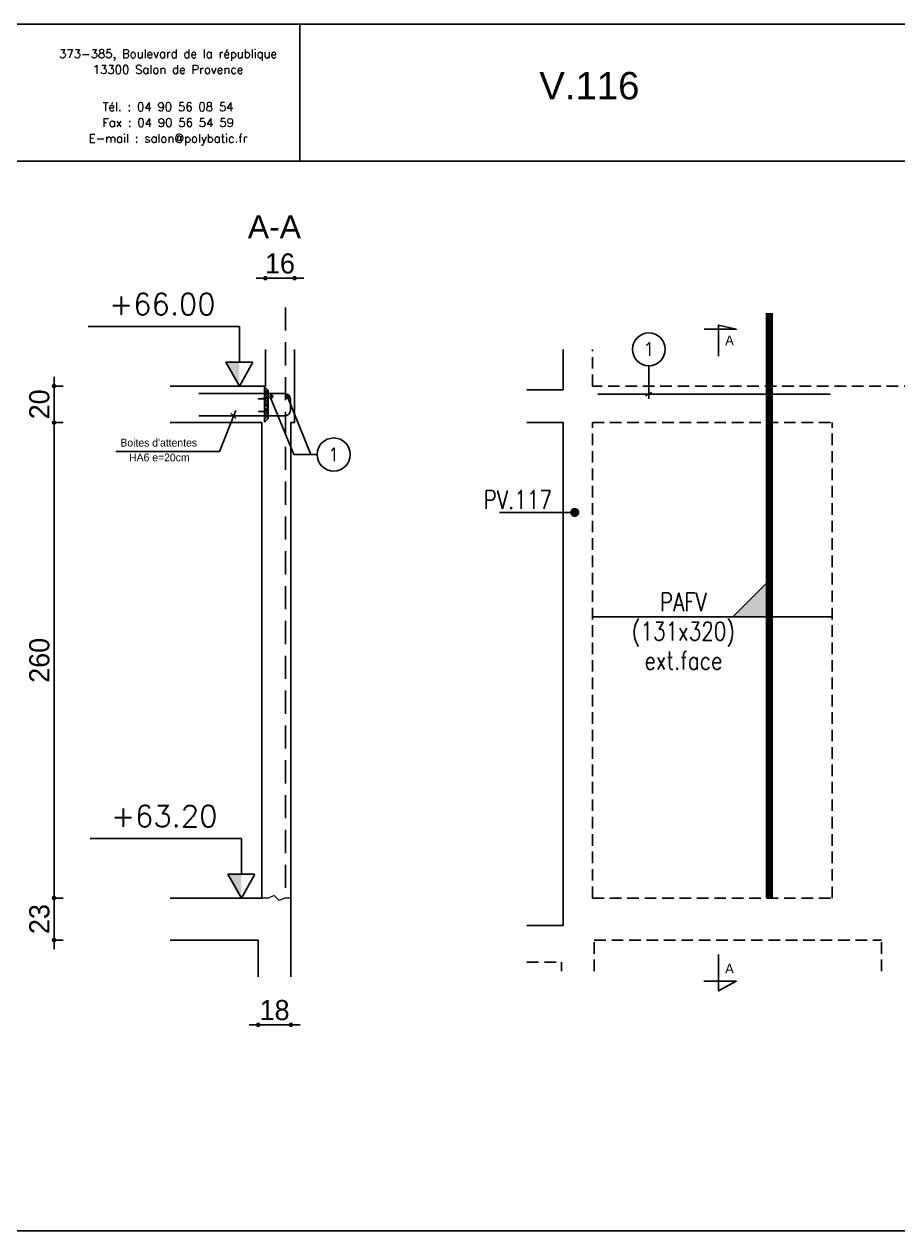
# Model space of a CAD drawing. Header units: metres. Extents: x -5618 to 118954, y -306 to 4637.
# Drawn here: x 27969 to 28447, y 914 to 1574 of the extents above; entities that cross this region are included whole.
import ezdxf
from ezdxf.enums import TextEntityAlignment as Align

# ---------------------------------------------------------------- set-up
doc = ezdxf.new("R2010")
doc.units = ezdxf.units.M
doc.linetypes.add('CACHE', pattern=[9.525, 6.35, -3.175])
doc.linetypes.add('CACHEX2', pattern=[19.05, 12.7, -6.35])
for name, color, linetype in [('COTATION', 1, 'Continuous'), ('GO-CARTOUCHE', 7, 'Continuous'), ('GO-FER-HA', 140, 'Continuous'), ('GO-TEXTE', 9, 'Continuous'), ('K_ENT_M_Building_V.76', 7, 'Continuous'), ('STR_COTATION', 1, 'Continuous'), ('STR_STA', 30, 'Continuous'), ('STR_TS', 22, 'Continuous'), ('STR_TS_TXT', 7, 'Continuous'), ('STR_VOI-POT', 6, 'Continuous')]:
    doc.layers.add(name, color=color, linetype=linetype)
doc.layers.add('Kofragna_forma', color=7, linetype='Continuous', lineweight=70)
doc.styles.add('ARIAL', font='ARIAL.TTF')
doc.styles.add('GrDimensions', font='simplex.shx')
doc.styles.add('Lucida', font='LSANSI.TTF')
doc.styles.add('schéma', font='simplex.shx')
doc.styles.add('TEXTE', font='romans.shx')
doc.styles.add('TEXTE TS', font='romans.shx', dxfattribs={"width": 0.7, "oblique": 15})
doc.styles.add('TEXTEBA', font='ARIAL.TTF')
doc.dimstyles.new('COUPE-20', dxfattribs={"dimscale": 0.5, "dimtxt": 22, "dimasz": 5, "dimexe": 0.05, "dimexo": 0, "dimgap": 5, "dimtad": 1, "dimdec": 0, "dimdsep": 46, "dimtxsty": 'Standard', "dimblk1": 'DOT', "dimblk2": 'DOT', "dimsah": 1, "dimcen": 0, "dimdle": 150, "dimclrd": 1, "dimclre": 1, "dimclrt": 7, "dimadec": 0, "dimazin": 0, "dimtfac": 1, "dimtdec": 0, "dimtix": 1, "dimtmove": 2, "dimatfit": 3, "dimldrblk": 'DOT', "dimfxl": 0, "dimtvp": 1, "dimtolj": 1, "dimtzin": 0, "dimarcsym": 0})

# ---------------------------------------------------------------- blocks, each defined once
blk = doc.blocks.new('_DOT')
at = {"color": 0, "linetype": 'ByBlock'}
blk.add_line((-0.5, 0), (-1, 0), dxfattribs=at)
at = {"color": 0, "linetype": 'ByBlock', "const_width": 0.5}
blk.add_lwpolyline([(-0.25, 0, 1), (0.25, 0, 1)], format="xyb", close=True, dxfattribs=at)
blk = doc.blocks.new('*D903')
at = {"layer": 'COTATION', "color": 1, "lineweight": -2, "ltscale": 4.5}
for p, q in [((27990.68, 1095.79), (27985.65, 1095.79)), ((27985.68, 1098.29), (27985.68, 1100.79)), ((27985.68, 1072.79), (27985.68, 1095.79)), ((27990.68, 1072.79), (27985.65, 1072.79)), ((27985.68, 1070.29), (27985.68, 1067.79))]:
    blk.add_line(p, q, dxfattribs=at)
at = {"layer": 'DEFPOINTS', "color": 0, "lineweight": -3, "ltscale": 4.5}
for p in [(27985.68, 1095.79), (28049.24, 1095.79), (28049.24, 1072.79)]:
    blk.add_point(p, dxfattribs=at)
at = {"layer": 'COTATION', "color": 1, "lineweight": -2, "ltscale": 4.5, "xscale": 2.5, "yscale": 2.5, "zscale": 2.5}
for p, rotation in [((27985.68, 1095.79), 270), ((27985.68, 1072.79), 90)]:
    blk.add_blockref('_DOT', p, dxfattribs=dict(at, rotation=rotation))
at = {"layer": 'COTATION', "color": 7, "lineweight": -3, "ltscale": 4.5, "insert": (27977.68, 1084.29), "char_height": 11, "attachment_point": 5, "rotation": 90}
blk.add_mtext('\\A1;23', dxfattribs=at)
blk = doc.blocks.new('*D904')
at = {"layer": 'COTATION', "color": 1, "lineweight": -2, "ltscale": 4.5}
for p, q in [((27990.68, 1355.79), (27985.65, 1355.79)), ((27985.68, 1098.29), (27985.68, 1353.29)), ((27990.68, 1095.79), (27985.65, 1095.79))]:
    blk.add_line(p, q, dxfattribs=at)
at = {"layer": 'DEFPOINTS', "color": 0, "lineweight": -3, "ltscale": 4.5}
for p in [(27985.68, 1355.79), (28049.24, 1355.79), (28049.24, 1095.79)]:
    blk.add_point(p, dxfattribs=at)
at = {"layer": 'COTATION', "color": 1, "lineweight": -2, "ltscale": 4.5, "xscale": 2.5, "yscale": 2.5, "zscale": 2.5}
for p, rotation in [((27985.68, 1355.79), 90), ((27985.68, 1095.79), 270)]:
    blk.add_blockref('_DOT', p, dxfattribs=dict(at, rotation=rotation))
at = {"layer": 'COTATION', "color": 7, "lineweight": -3, "ltscale": 4.5, "insert": (27977.68, 1225.79), "char_height": 11, "attachment_point": 5, "rotation": 90}
blk.add_mtext('\\A1;260', dxfattribs=at)
blk = doc.blocks.new('*D905')
at = {"layer": 'COTATION', "color": 1, "lineweight": -2, "ltscale": 4.5}
for p, q in [((27985.68, 1378.29), (27985.68, 1380.79)), ((27990.68, 1375.79), (27985.65, 1375.79)), ((27985.68, 1355.79), (27985.68, 1375.79)), ((27990.68, 1355.79), (27985.65, 1355.79)), ((27985.68, 1353.29), (27985.68, 1350.79))]:
    blk.add_line(p, q, dxfattribs=at)
at = {"layer": 'DEFPOINTS', "color": 0, "lineweight": -3, "ltscale": 4.5}
for p in [(27985.68, 1375.79), (28049.24, 1375.79), (28049.24, 1355.79)]:
    blk.add_point(p, dxfattribs=at)
at = {"layer": 'COTATION', "color": 1, "lineweight": -2, "ltscale": 4.5, "xscale": 2.5, "yscale": 2.5, "zscale": 2.5}
for p, rotation in [((27985.68, 1375.79), 270), ((27985.68, 1355.79), 90)]:
    blk.add_blockref('_DOT', p, dxfattribs=dict(at, rotation=rotation))
at = {"layer": 'COTATION', "color": 7, "lineweight": -3, "ltscale": 4.5, "insert": (27977.68, 1365.79), "char_height": 11, "attachment_point": 5, "rotation": 90}
blk.add_mtext('\\A1;20', dxfattribs=at)
blk = doc.blocks.new('stab')
at = {"layer": 'STR_STA'}
h = blk.add_hatch(dxfattribs=at)
h.set_pattern_fill('ANSI31', color=9, scale=6.075, angle=-540, style=0)
h.set_pattern_definition([(315, (-54992.6584, 395894.73794), (-0.536959212, -0.536959212), [])])
h.paths.add_polyline_path([(8.55, 0), (6.53, -2.03), (4.9, -2.03), (4.9, 0)])
h.paths.add_polyline_path([(4.9, 0), (4.9, -2.03), (1.75, -2.03), (1.95, 0)])
h.paths.add_polyline_path([(1.41, 0), (1.73, -2.03), (-8.03, -2.03), (-7.82, 0)])
h.paths.add_polyline_path([(-8.11, -1.56), (-9.67, 0), (-8.25, 0)])
at = {"layer": 'STR_STA', "color": 1}
blk.add_lwpolyline([(-5.93, 36.01), (-5.93, 0.57), (-5.93, -11.07, 0.414214), (-2.89, -14.1), (3.18, -14.1, 0.414214), (6.22, -11.07), (6.22, 36.01)], format="xyb", dxfattribs=at)
blk.add_lwpolyline([(-7.65, -2.03), (-9.67, 0), (9.67, 0), (7.65, -2.03)], close=True, dxfattribs=at)
blk.add_lwpolyline([(-3.88, 0), (-3.68, -2.22), (-3.09, 3.47), (-3.09, 0), (3.09, 0), (3.42, -2.09), (3.94, 3.21), (3.94, 0)], dxfattribs=at)
at = {"layer": 'STR_STA', "color": 6, "linetype": 'Continuous', "const_width": 1.2}
for points in [[(-3.75, -3.69, -1), (-4.95, -3.69, -1)], [(-3.64, -12.3, -1), (-4.84, -12.3, -1)]]:
    blk.add_lwpolyline(points, format="xyb", close=True, dxfattribs=at)
blk = doc.blocks.new('*D906')
at = {"layer": 'DEFPOINTS', "color": 0, "lineweight": -3, "ltscale": 4.5}
for p in [(28101.24, 1434.77), (28101.24, 1395.79, 187.69), (28117.24, 1395.79, 187.69)]:
    blk.add_point(p, dxfattribs=at)
at = {"layer": 'STR_COTATION', "color": 1, "lineweight": -2, "ltscale": 4.5}
for p, q in [((28098.74, 1434.77), (28096.24, 1434.77)), ((28101.24, 1434.78), (28101.24, 1434.8)), ((28117.24, 1434.77), (28101.24, 1434.77)), ((28117.24, 1434.78), (28117.24, 1434.8)), ((28119.74, 1434.77), (28122.24, 1434.77))]:
    blk.add_line(p, q, dxfattribs=at)
at = {"layer": 'STR_COTATION', "color": 1, "lineweight": -2, "ltscale": 4.5, "xscale": 2.5, "yscale": 2.5, "zscale": 2.5}
blk.add_blockref('_DOT', (28101.24, 1434.77), dxfattribs=at)
at = {"layer": 'STR_COTATION', "color": 1, "lineweight": -2, "ltscale": 4.5, "xscale": 2.5, "yscale": 2.5, "zscale": 2.5, "rotation": 180}
blk.add_blockref('_DOT', (28117.24, 1434.77), dxfattribs=at)
at = {"layer": 'STR_COTATION', "color": 7, "lineweight": -3, "ltscale": 4.5, "insert": (28109.24, 1442.77), "char_height": 11, "attachment_point": 5}
blk.add_mtext('\\A1;16', dxfattribs=at)
blk = doc.blocks.new('*D907')
at = {"layer": 'DEFPOINTS', "color": 0, "lineweight": -3, "ltscale": 4.5}
for p in [(28097.34, 1060.32, 187.69), (28115.24, 1060.32, 187.69), (28097.34, 1026.46)]:
    blk.add_point(p, dxfattribs=at)
at = {"layer": 'STR_COTATION', "color": 1, "lineweight": -2, "ltscale": 4.5}
for p, q in [((28094.84, 1026.46), (28092.34, 1026.46)), ((28115.24, 1026.46), (28097.34, 1026.46)), ((28097.34, 1026.44), (28097.34, 1026.43)), ((28115.24, 1026.44), (28115.24, 1026.43)), ((28117.74, 1026.46), (28120.24, 1026.46))]:
    blk.add_line(p, q, dxfattribs=at)
at = {"layer": 'STR_COTATION', "color": 1, "lineweight": -2, "ltscale": 4.5, "xscale": 2.5, "yscale": 2.5, "zscale": 2.5}
blk.add_blockref('_DOT', (28097.34, 1026.46), dxfattribs=at)
at = {"layer": 'STR_COTATION', "color": 1, "lineweight": -2, "ltscale": 4.5, "xscale": 2.5, "yscale": 2.5, "zscale": 2.5, "rotation": 180}
blk.add_blockref('_DOT', (28115.24, 1026.46), dxfattribs=at)
at = {"layer": 'STR_COTATION', "color": 7, "lineweight": -3, "ltscale": 4.5, "insert": (28106.29, 1034.46), "char_height": 11, "attachment_point": 5}
blk.add_mtext('\\A1;18', dxfattribs=at)
blk = doc.blocks.new('mrega')
at = {"layer": 'STR_TS_TXT', "style": 'TEXTE TS', "width": 0.8}
for tag, p in [('ST10', (14.48, 0)), ('DIM', (14.48, -16)), ('NOTE', (14.48, -32))]:
    blk.add_attdef(tag, text='', height=10, dxfattribs=at).set_placement(p, align=Align.CENTER)
blk = doc.blocks.new('A$C6F247267')
blk.add_hatch(color=256).paths.add_polyline_path([(0, -0.2), (-0.2, 0), (0, 0)])
blk.add_lwpolyline([(-0.2, 0), (0, 0), (0, -0.2), (-0.2, 0)])
blk = doc.blocks.new('ime')
at = {"layer": 'COTATION', "const_width": 2.5}
blk.add_lwpolyline([(1.25, 0, -1), (-1.25, 0, -1)], format="xyb", close=True, dxfattribs=at)
at = {"layer": 'COTATION'}
blk.add_lwpolyline([(41.09, 0), (0, 0)], dxfattribs=at)
at = {"layer": 'COTATION', "color": 7, "style": 'TEXTE TS', "width": 0.8}
blk.add_attdef('NAME', (9.08, 2), '', height=10, dxfattribs=at)

msp = doc.modelspace()

# ---------------------------------------------------------------- linework, layer by layer
at = {"color": 7, "linetype": 'Continuous', "lineweight": -3}
for p, q in [((28094.41, 1388.79, 187.69), (28079.66, 1388.79, 187.69)), ((28087.04, 1375.79, 187.69), (28079.66, 1388.79, 187.69)), ((28094.41, 1388.79, 187.69), (28079.66, 1388.79, 187.69)), ((28087.04, 1375.79, 187.69), (28079.66, 1388.79, 187.69)), ((28087.04, 1375.79, 187.69), (28094.41, 1388.79, 187.69)), ((28087.04, 1375.79, 187.69), (28094.41, 1388.79, 187.69)), ((28095.47, 1108.79, 187.69), (28080.72, 1108.79, 187.69)), ((28088.1, 1095.79, 187.69), (28080.72, 1108.79, 187.69)), ((28095.47, 1108.79, 187.69), (28080.72, 1108.79, 187.69)), ((28088.1, 1095.79, 187.69), (28080.72, 1108.79, 187.69)), ((28088.1, 1095.79, 187.69), (28095.47, 1108.79, 187.69)), ((28088.1, 1095.79, 187.69), (28095.47, 1108.79, 187.69))]:
    msp.add_line(p, q, dxfattribs=at)
msp.add_lwpolyline([(27893.51, 1573.71), (27893.51, 913.78), (28843.42, 913.78), (28843.42, 1573.71)], close=True)
for points in [[(28120.16, 1573.71), (28120.16, 1498.77)], [(28843.42, 1498.77), (27893.51, 1498.77)]]:
    msp.add_lwpolyline(points)
at = {"lineweight": 18, "elevation": 187.69}
msp.add_lwpolyline([(28115.24, 1095.79), (28111.78, 1095.79), (28108.75, 1094.36), (28106.01, 1097.13), (28102.85, 1095.79), (28099.24, 1095.79)], dxfattribs=at)
at = {"color": 7, "linetype": 'Continuous', "lineweight": -3}
for points in [[(28079.66, 1388.79, 187.69), (28087.04, 1375.79, 187.69), (28087.04, 1388.76, 187.69)], [(28079.66, 1388.79, 187.69), (28087.04, 1375.79, 187.69), (28087.04, 1388.76, 187.69)], [(28080.72, 1108.79, 187.69), (28088.1, 1095.79, 187.69), (28088.1, 1108.75, 187.69)], [(28080.72, 1108.79, 187.69), (28088.1, 1095.79, 187.69), (28088.1, 1108.75, 187.69)]]:
    msp.add_solid(points, dxfattribs=at)
at = {"layer": 'GO-CARTOUCHE', "color": 2, "ltscale": 3}
msp.add_line((28082.43, 1360.98, 187.69), (28085.24, 1358.01, 187.69), dxfattribs=at)
at = {"layer": 'GO-CARTOUCHE', "color": 2, "ltscale": 3, "elevation": 187.69}
msp.add_lwpolyline([(28085.03, 1362.49), (28076.07, 1340.08), (28019.37, 1340.08)], dxfattribs=at)
at = {"layer": 'GO-FER-HA', "elevation": 187.69}
msp.add_lwpolyline([(28311.03, 1386.91, 512.322006), (28310.96, 1386.91), (28310.96, 1369.04), (28310.96, 1371.44), (28309.26, 1370.54), (28312.65, 1372.34)], format="xyb", dxfattribs=at)
for points in [[(28103.94, 1369.96), (28116.82, 1338.32), (28129.56, 1338.32)], [(28113.27, 1369.96), (28126.15, 1338.32), (28129.56, 1338.32)]]:
    msp.add_lwpolyline(points, dxfattribs=at)
at = {"layer": 'GO-FER-HA'}
msp.add_circle((28138.62, 1338.32, 187.69), 9.06, dxfattribs=at)
at = {"layer": 'GO-TEXTE', "elevation": 187.69, "flags": 128}
for points in [[(28341.16, 1406.86), (28358.8, 1406.85), (28349.13, 1409.14), (28349.12, 1392.22)], [(28341.13, 1050.28), (28358.78, 1050.28), (28349.1, 1045), (28349.1, 1064.92)]]:
    msp.add_lwpolyline(points, dxfattribs=at)
at = {"layer": 'K_ENT_M_Building_V.76', "color": 30, "linetype": 'Continuous', "lineweight": -3}
for p, q in [((28080.54, 1408.29, 187.69), (28004.4, 1408.29, 187.69)), ((28080.54, 1408.29, 187.69), (28004.4, 1408.29, 187.69)), ((28087.04, 1408.29, 187.69), (28080.54, 1408.29, 187.69)), ((28087.04, 1408.29, 187.69), (28080.54, 1408.29, 187.69)), ((28087.04, 1388.79, 187.69), (28087.04, 1408.29, 187.69)), ((28087.04, 1388.79, 187.69), (28087.04, 1408.29, 187.69)), ((28081.6, 1128.29, 187.69), (28005.45, 1128.29, 187.69)), ((28081.6, 1128.29, 187.69), (28005.45, 1128.29, 187.69)), ((28088.1, 1128.29, 187.69), (28081.6, 1128.29, 187.69)), ((28088.1, 1128.29, 187.69), (28081.6, 1128.29, 187.69)), ((28088.1, 1108.79, 187.69), (28088.1, 1128.29, 187.69)), ((28088.1, 1108.79, 187.69), (28088.1, 1128.29, 187.69))]:
    msp.add_line(p, q, dxfattribs=at)
at = {"layer": 'Kofragna_forma', "color": 4, "lineweight": -3}
for p, q in [((28101.24, 1375.79, 187.69), (28101.24, 1395.79, 187.69)), ((28264.13, 1373.79, 187.69), (28264.13, 1395.79, 187.69)), ((28049.24, 1375.79, 187.69), (28101.24, 1375.79, 187.69)), ((28244.34, 1373.79, 187.69), (28264.13, 1373.79, 187.69)), ((28099.24, 1355.79, 187.69), (28049.24, 1355.79, 187.69)), ((28099.24, 1095.79, 187.69), (28099.24, 1355.79, 187.69)), ((28115.24, 1355.79, 187.69), (28115.24, 1052.79, 187.69)), ((28244.34, 1355.79, 187.69), (28264.13, 1355.79, 187.69)), ((28264.13, 1355.79, 187.69), (28264.13, 1156.79, 187.69)), ((28264.13, 1156.79, 187.69), (28264.13, 1080.79, 187.69)), ((28099.24, 1095.79, 187.69), (28049.24, 1095.79, 187.69)), ((28244.34, 1080.79, 187.69), (28264.13, 1080.79, 187.69)), ((28097.34, 1072.79, 187.69), (28049.24, 1072.79, 187.69)), ((28097.34, 1052.79, 187.69), (28097.34, 1072.79, 187.69))]:
    msp.add_line(p, q, dxfattribs=at)
at = {"layer": 'Kofragna_forma', "linetype": 'CACHE', "lineweight": -3}
for p, q in [((28280.13, 1375.79, 187.69), (28280.13, 1395.79, 187.69)), ((28475.97, 1375.79, 187.69), (28280.13, 1375.79, 187.69)), ((28280.13, 1095.79, 187.69), (28280.13, 1355.79, 187.69)), ((28280.13, 1355.79, 187.69), (28411.18, 1355.79, 187.69)), ((28411.18, 1095.79, 187.69), (28411.18, 1355.79, 187.69)), ((28280.13, 1095.79, 187.69), (28411.18, 1095.79, 187.69)), ((28281.13, 1072.79, 187.69), (28438.18, 1072.79, 187.69)), ((28281.13, 1055.79, 187.69), (28281.13, 1072.79, 187.69)), ((28438.18, 1055.79, 187.69), (28438.18, 1072.79, 187.69)), ((28244.34, 1060.79, 187.69), (28263.13, 1060.79, 187.69)), ((28263.13, 1055.79, 187.69), (28263.13, 1060.79, 187.69))]:
    msp.add_line(p, q, dxfattribs=at)
at = {"layer": 'Kofragna_forma', "color": 4, "lineweight": -3, "elevation": 187.69}
msp.add_lwpolyline([(28115.24, 1355.79), (28117.24, 1355.79), (28117.24, 1395.79)], dxfattribs=at)
at = {"layer": 'STR_TS', "linetype": 'CACHE', "ltscale": 2, "const_width": 4, "elevation": 187.69}
msp.add_lwpolyline([(28376.94, 1095.79), (28376.94, 1415.79)], dxfattribs=at)
at = {"layer": 'STR_TS', "color": 3, "elevation": 187.69}
msp.add_lwpolyline([(28411.13, 1249.64), (28280.13, 1249.64)], dxfattribs=at)
at = {"layer": 'STR_VOI-POT'}
msp.add_line((28410.18, 1371.44, 187.69), (28283.13, 1371.44, 187.69), dxfattribs=at)
at = {"layer": 'STR_VOI-POT', "color": 1, "linetype": 'CACHEX2', "elevation": 187.69}
msp.add_lwpolyline([(28112.24, 1418.79), (28112.24, 1095.79)], dxfattribs=at)

# ---------------------------------------------------------------- block references
at = {"layer": 'COTATION'}
ref = msp.add_blockref('ime', (28270.45, 1306.69, 187.69), dxfattribs=dict(at, xscale=-1))
ref.add_attrib('NAME', 'PV.117', (28220.6, 1308.69, 187.69), dxfattribs={"color": 7, "height": 10, "style": 'TEXTE TS', "width": 0.8})
at = {"layer": 'STR_STA', "xscale": -1, "zscale": 0.001000000000004775, "rotation": 90}
msp.add_blockref('stab', (28100.82, 1365.72, 187.69), dxfattribs=at)
at = {"layer": 'STR_TS', "xscale": -100, "yscale": 100, "zscale": 100, "rotation": 180}
msp.add_blockref('A$C6F247267', (28376.94, 1249.64, 187.69), dxfattribs=at)
at = {"layer": 'STR_TS_TXT'}
ref = msp.add_blockref('mrega', (28344.37, 1252.69, 281.53), dxfattribs=dict(at, xscale=-1))
ref.add_attrib('NOTE', 'ext.face', dxfattribs={"height": 10, "style": 'TEXTE TS', "width": 0.8}).set_placement((28329.89, 1220.69, 281.53), align=Align.CENTER)
ref.add_attrib('ST10', 'PAFV', dxfattribs={"height": 10, "style": 'TEXTE TS', "width": 0.8}).set_placement((28329.89, 1252.69, 281.53), align=Align.CENTER)
ref.add_attrib('DIM', '(131x320)', dxfattribs={"height": 10, "style": 'TEXTE TS', "width": 0.8}).set_placement((28329.89, 1236.69, 281.53), align=Align.CENTER)

# ---------------------------------------------------------------- texts
at = {"style": 'schéma'}
for s, p in [('373-385, Boulevard de la république', (28048.04, 1555.18)), ('13300 Salon de Provence', (28048.04, 1546.55)), ('Tél. : 04 90 56 08 54', (28048.04, 1526.16)), ('Fax : 04 90 56 54 59', (28048.04, 1517.53)), ('E-mail : salon@polybatic.fr', (28048.04, 1508.9))]:
    msp.add_text(s, height=4.6662, dxfattribs=at).set_placement(p, align=Align.CENTER)
at = {"style": 'ARIAL'}
msp.add_text('V.116', height=15, dxfattribs=at).set_placement((28251.07, 1532.54))
at = {"layer": 'GO-FER-HA', "style": 'TEXTE'}
for p in [(28310.96, 1395.96, 281.69), (28138.62, 1338.32, 187.69)]:
    msp.add_text('1', height=7.2, dxfattribs=at).set_placement(p, align=Align.MIDDLE_CENTER)
at = {"layer": 'GO-TEXTE', "style": 'TEXTEBA'}
msp.add_text('A-A', height=12.497, dxfattribs=at).set_placement((28091.65, 1456.62, 187.69))
at = {"layer": 'GO-TEXTE', "linetype": 'Continuous', "style": 'Lucida'}
for s, height, rotation, p in [('A', 5.32, 359.98193, (28352.74, 1398.06, 187.69)), ("Boites d'attentes", 4.256, 0.0018, (28021.97, 1342.7, 187.69)), ('HA6 e=20cm', 4.256, 0.0018, (28026.73, 1334.62, 187.69)), ('A', 5.32, 0.0018, (28352.72, 1054.55, 187.69))]:
    msp.add_text(s, height=height, rotation=rotation, dxfattribs=at).set_placement(p)
at = {"layer": 'K_ENT_M_Building_V.76', "color": 0, "linetype": 'Continuous', "lineweight": -3, "char_height": 11.7, "attachment_point": 9, "style": 'GrDimensions'}
for s, insert in [('+66.00', (28074.04, 1414.79, 187.69)), ('\\A1;+63.20', (28075.1, 1134.79, 187.69))]:
    msp.add_mtext(s, dxfattribs=dict(at, insert=insert))

# ---------------------------------------------------------------- dimensions: what is measured, and where the dimension line sits
at = {"layer": 'COTATION', "lineweight": -3, "ltscale": 4.5}
for base, p1, p2, picture, middle in [((27985.68, 1375.79, 93.84), (28049.24, 1355.79, 93.84), (28049.24, 1375.79, 93.84), '*D905', (27977.68, 1365.79, 93.84)), ((27985.68, 1355.79, 93.84), (28049.24, 1095.79, 93.84), (28049.24, 1355.79, 93.84), '*D904', (27977.68, 1225.79, 93.84)), ((27985.68, 1095.79, 93.84), (28049.24, 1072.79, 93.84), (28049.24, 1095.79, 93.84), '*D903', (27977.68, 1084.29, 93.84))]:
    dim = msp.add_linear_dim(base=base, p1=p1, p2=p2, angle=90, dimstyle='COUPE-20', dxfattribs=at)
    dim.commit()
    dim.dimension.update_dxf_attribs({"geometry": picture, "text_midpoint": middle})
at = {"layer": 'STR_COTATION', "lineweight": -3, "ltscale": 4.5}
for base, p1, p2, picture, middle in [((28101.24, 1434.77), (28117.24, 1395.79, 187.69), (28101.24, 1395.79, 187.69), '*D906', (28109.24, 1442.77)), ((28097.34, 1026.46), (28115.24, 1060.32, 187.69), (28097.34, 1060.32, 187.69), '*D907', (28106.29, 1034.46))]:
    dim = msp.add_linear_dim(base=base, p1=p1, p2=p2, angle=180, dimstyle='COUPE-20', override={"dimfxl": 0.1}, dxfattribs=at)
    dim.commit()
    dim.dimension.update_dxf_attribs({"geometry": picture, "text_midpoint": middle})

doc.saveas('drawing.dxf')
